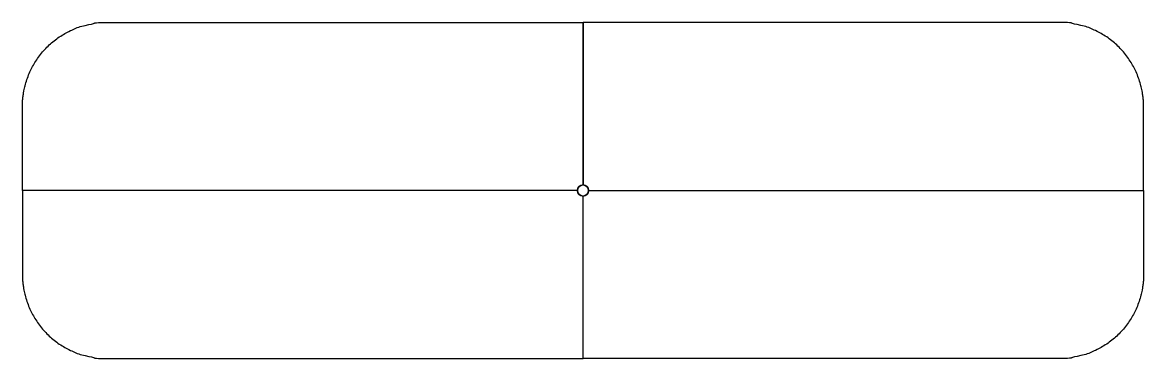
# Model space of a CAD drawing. Header units: millimetres. Extents: x -100 to 100, y 0 to 60.
import ezdxf

# ---------------------------------------------------------------- set-up
doc = ezdxf.new("R2010")
doc.units = ezdxf.units.MM
doc.layers.add('Alámbrica', color=7, linetype='Continuous')

msp = doc.modelspace()

# ---------------------------------------------------------------- linework, layer by layer
at = {"layer": 'Alámbrica', "extrusion": (1, -2.22045e-16, -2.22045e-16)}
msp.add_lwpolyline([(60, 0), (60, 15, 0.414214), (45, 30), (31, 30)], format="xyb", dxfattribs=at)
at = {"layer": 'Alámbrica', "extrusion": (-1, -2.22045e-16, -2.22045e-16)}
msp.add_lwpolyline([(-60, 0), (-60, 15, -0.414214), (-45, 30), (-31, 30)], format="xyb", dxfattribs=at)
at = {"layer": 'Alámbrica', "extrusion": (1, -2.22045e-16, 2.22045e-16)}
msp.add_lwpolyline([(60, 0), (60, -15, -0.414214), (45, -30), (31, -30)], format="xyb", dxfattribs=at)
at = {"layer": 'Alámbrica', "extrusion": (-1, -2.22045e-16, 2.22045e-16)}
msp.add_lwpolyline([(-60, 0), (-60, -15, 0.414214), (-45, -30), (-31, -30)], format="xyb", dxfattribs=at)
at = {"layer": 'Alámbrica', "extrusion": (1, 2.22045e-16, -2.22045e-16)}
msp.add_lwpolyline([(0, 0), (0, 15, -0.414214), (15, 30), (29, 30)], format="xyb", dxfattribs=at)
at = {"layer": 'Alámbrica', "extrusion": (-1, 2.22045e-16, -2.22045e-16)}
msp.add_lwpolyline([(0, 0), (0, 15, 0.414214), (-15, 30), (-29, 30)], format="xyb", dxfattribs=at)
at = {"layer": 'Alámbrica', "extrusion": (1, 2.22045e-16, 2.22045e-16)}
msp.add_lwpolyline([(0, 0), (0, -15, 0.414214), (15, -30), (29, -30)], format="xyb", dxfattribs=at)
at = {"layer": 'Alámbrica', "extrusion": (-1, 2.22045e-16, 2.22045e-16)}
msp.add_lwpolyline([(0, 0), (0, -15, -0.414214), (-15, -30), (-29, -30)], format="xyb", dxfattribs=at)
at = {"layer": 'Alámbrica'}
for start, end in [(90, 180), (0, 90), (180, 270), (270, 360)]:
    msp.add_arc((0, 30, 30), 1, start, end, dxfattribs=at)
at = {"layer": 'Alámbrica', "extrusion": (0, -4.44089e-16, -1)}
for start, end in [(0, 90), (90, 180), (270, 360), (180, 270)]:
    msp.add_arc((0, 30, 30), 1, start, end, dxfattribs=at)
at = {"layer": 'Alámbrica'}
for points in [[(-100, 30), (-100, 37.5), (-100, 45), (-100, 60), (-85, 60), (-42.5, 60), (0, 60)], [(-100, 30), (-100, 37.5), (-100, 45), (-100, 60), (-85, 60), (-42.5, 60), (0, 60)], [(100, 30), (100, 37.5), (100, 45), (100, 60), (85, 60), (42.5, 60), (0, 60)], [(100, 30), (100, 37.5), (100, 45), (100, 60), (85, 60), (42.5, 60), (0, 60)], [(-100, 30), (-100, 22.5), (-100, 15), (-100, 0), (-85, 0), (-42.5, 0), (0, 0)], [(-1, 30, 30), (-43, 30, 30), (-85, 30, 30), (-100, 30, 30), (-100, 30, 15), (-100, 30, 7.5), (-100, 30)], [(-1, 30, 30), (-43, 30, 30), (-85, 30, 30), (-100, 30, 30), (-100, 30, 15), (-100, 30, 7.5), (-100, 30)], [(-100, 30), (-100, 22.5), (-100, 15), (-100, 0), (-85, 0), (-42.5, 0), (0, 0)], [(-1, 30, -30), (-43, 30, -30), (-85, 30, -30), (-100, 30, -30), (-100, 30, -15), (-100, 30, -7.5), (-100, 30)], [(-1, 30, -30), (-43, 30, -30), (-85, 30, -30), (-100, 30, -30), (-100, 30, -15), (-100, 30, -7.5), (-100, 30)], [(100, 30), (100, 22.5), (100, 15), (100, 0), (85, 0), (42.5, 0), (0, 0)], [(100, 30), (100, 22.5), (100, 15), (100, 0), (85, 0), (42.5, 0), (0, 0)], [(1, 30, 30), (43, 30, 30), (85, 30, 30), (100, 30, 30), (100, 30, 15), (100, 30, 7.5), (100, 30)], [(1, 30, 30), (43, 30, 30), (85, 30, 30), (100, 30, 30), (100, 30, 15), (100, 30, 7.5), (100, 30)], [(1, 30, -30), (43, 30, -30), (85, 30, -30), (100, 30, -30), (100, 30, -15), (100, 30, -7.5), (100, 30)], [(1, 30, -30), (43, 30, -30), (85, 30, -30), (100, 30, -30), (100, 30, -15), (100, 30, -7.5), (100, 30)]]:
    msp.add_rational_spline(points, [1, 1, 1, 0.707106781187, 1, 1, 1], degree=2, knots=[0, 0, 0, 1, 1, 2.570796, 2.570796, 3.570796, 3.570796, 3.570796], dxfattribs=at)

doc.saveas('drawing.dxf')
